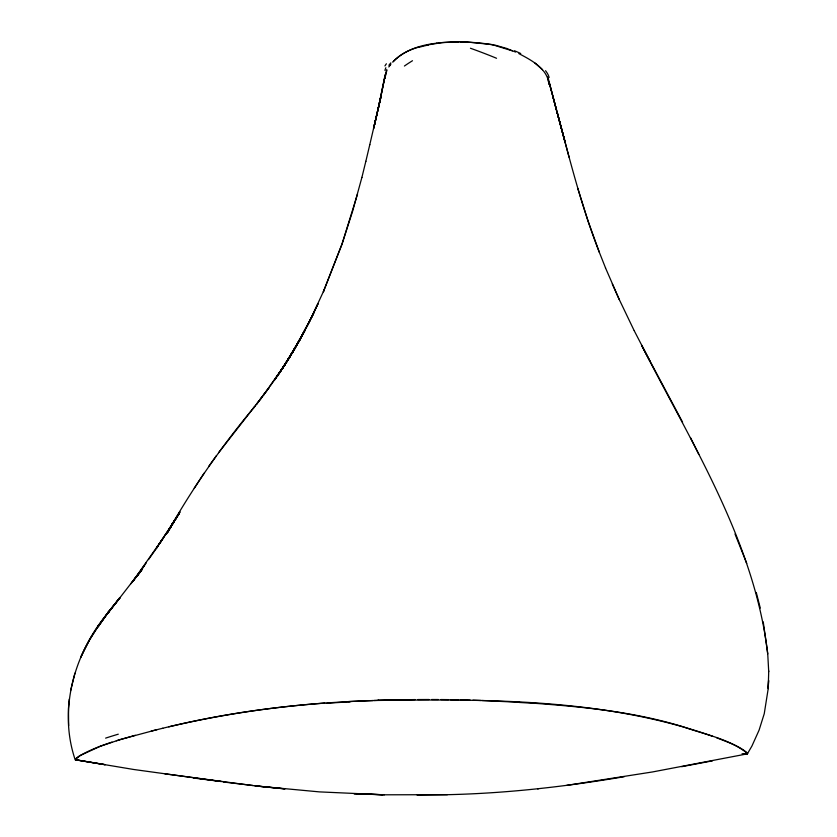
<?xml version="1.0" encoding="UTF-8"?>
<svg xmlns="http://www.w3.org/2000/svg" width="837" height="837" viewBox="0 0 837 837"><rect width="100%" height="100%" fill="white"/><g stroke="black" fill="none" stroke-linecap="round" stroke-linejoin="round"><path stroke-width="1.26" d="M682.584 422.172L641.55 345.179C691.655 443.694 754.65 541.968 767.738 653.927L768.711 671.619L768.209 688.652L764.254 713.689L759.075 730.167L751.919 746.049L747.336 753.896L742.053 753.739M548.946 84.056L547.691 77.067M768.209 688.652L768.586 680.471L768.23 687.972M384.727 78.479L386.527 70.005M384.821 78.385L386.997 69.921M81.095 656.532L80.907 656.972C88.115 640.42 98.285 625.365 109.344 611.167C74.87 651.332 57.774 708.646 75.246 759.933M69.304 699.125L68.477 708.269L68.634 725.721M385.208 74.378L377.843 110.515L384.8 77.402L381.473 93.702M70.622 690.546L74.901 673.189M381.233 94.884L373.857 127.538L381.044 96.088M377.299 112.587L380.971 96.684L369.734 144.874M373.522 128.783L377.225 113.058L373.595 128.417M365.811 161.457L369.797 144.602M361.877 177.517L365.842 161.3M361.898 177.402L352.712 210.903L342.103 243.86L323.344 291.841L341.946 244.278L357.514 194.1M323.814 290.721L324.379 289.466L309.92 320.697L318.091 303.559L311.657 317.087L313.739 312.975L299.604 340.146L303.601 332.906M80.907 656.972L89.569 639.813L98.64 625.532L98.107 626.285L108.528 611.837L120.099 597.744L108.172 612.381L98.034 626.892L108.528 611.837L108.172 612.381L119.388 598.173L108.287 612.705L142.269 568.898L132.874 581.223L162.64 538.902L156.216 548.559L179.526 513.06L168.153 530.658L176.638 517.507M312.682 315.026L298.307 342.563M294.174 349.615L309.826 321.094L292.73 352.168L298.694 341.789M288.964 358.236L293.923 350.044L282.215 368.981L300.221 339.194L283.994 366.114M174.075 521.367L166.186 534.309L174.075 521.367L171.104 526.054M287.614 360.349L295.618 347.282L277.267 376.347L289.424 357.514L279.244 373.281L285.783 363.258M177.057 516.617L172.129 524.475L180.007 511.867L169.168 529.392C194.038 485.805 222.83 444.625 255.044 406.144L253.13 408.529M291.203 354.742L281.18 370.289M165.245 534.906L159.229 544.144L168.07 530.595M194.247 488.243L204.102 473.156M286.788 361.846L274.63 379.893L284.957 364.566L263.236 395.462L269.064 387.667L256.206 404.71L265.256 392.699M144.581 565.205L136.724 576.599L146.36 562.642M148.494 559.618L158.235 545.787M270.11 386.129L276.618 376.953M216.469 455.579L208.654 466.491M388.797 66.96L390.597 64.627M218.635 452.639L262.044 397.062L260.161 399.469M130.75 583.839L141.819 570.039L131.576 582.772M389.477 65.568L390.869 64.01M392.72 62.189C399.605 54.415 409.23 49.603 419.18 47.029M393.306 61.54C404.616 49.958 420.729 45.02 436.433 43.221M111.959 742.116C101.151 745.694 90.417 749.722 80.488 755.361C79.055 755.842 72.254 760.718 77.234 759.891M156.969 729.655L120.737 739.385L100.22 746.29L80.436 755.403L75.539 759.326L77.663 759.766M116.322 740.766L135.28 735.284M151.194 731.109L162.817 728.232M162.713 728.253C215.946 715.373 270.257 707.066 324.871 703.038M168.739 726.83C235.605 710.739 304.208 702.85 372.894 700.548M427.749 44.916L441.946 42.603L458.948 41.871M566.712 785.368L652.546 771.944L747.075 753.907M681.684 766.692L712.465 760.854M624.235 776.715C565.781 786.602 506.73 793.371 447.418 794.69L384.403 794.805L319.452 791.886L254.982 785.87L164.784 773.817M537.553 788.862L538.662 788.726M348.485 701.563L378.596 700.339M373.898 700.496C487.239 699.073 604.262 698.194 712.559 736.267M393.149 699.931L415.162 699.575M417.098 795.045L447.418 794.69M417.778 699.554L429.036 699.512M431.599 699.512L438.379 699.523M462.735 41.881L451.133 42.017A48.441 11.655 0.2 0 0 436.475 43.231M440.911 699.544L448.569 699.627M460.423 41.881L464.033 41.923A37.466 9.197 0.1 0 1 467.088 42.017L491.999 44.549L512.401 50.879M450.296 699.648L458.247 699.795M460.057 699.837L470.174 700.109M472.936 700.203L481.181 700.485M384.403 794.805L353.946 793.696L382.415 794.763M482.091 700.517L519.442 702.327M534.738 703.3C584.781 706.972 635.157 712.036 683.316 726.851C704.869 734.572 729.665 738.935 747.629 753.582M743.654 753.875L747.2 753.865L747.504 753.101C738.726 745.547 727.133 742.063 716.556 737.721M254.982 785.87L284.998 788.893L257.231 786.079M223.165 781.978L252.952 785.462M193.765 778.054L221.439 781.538L133.721 769.485L75.623 759.776L105.232 764.694L76.334 759.944M495.525 45.261L506.636 48.431L515.55 52.051M518.846 53.599C531.108 60.002 547.691 68.613 548.926 84.192M534.833 62.942L542.512 69.743M560.926 126.439L564.818 141.16L556.992 111.876C569.662 159.114 581.464 206.739 599.355 252.355L605.549 267.976M634.184 330.657L649.868 360.935M690.462 437.594L698.822 454.345M634.038 330.364L619.275 299.552L605.496 267.892M612.286 283.931L619.244 299.583M735.012 534.016L746.74 563.385M599.355 252.355L588.129 221.261L577.781 188.43M552.964 96.914L560.821 126.073M552.692 95.638L548.873 81.43L560.654 125.634L556.898 111.447M564.923 141.474L560.978 126.753L569.129 157.314M552.859 96.307L556.553 110.358L548.35 78.856M756.261 592.46L760.278 608.06M763.239 621.86L767.738 653.927M768.659 670.835L768.711 671.619M384.968 70.465A404.397 54.279 -15.6 0 1 385.857 67.734M388.912 65.244A545.295 63.79 -21.1 0 1 390.837 62.869M419.682 47.113A90.333 19.669 -1.4 0 1 428.251 45.031M514.504 50.775A178.103 34.558 3.4 0 1 520.74 53.537M326.775 703.289A162.734 15.526 -0.4 0 1 350.054 701.877M545.536 70.706A536.486 56.466 18.6 0 1 549.103 77.527M470.436 48.243A259.177 33.909 12.3 0 1 496.54 58.276M462.704 42.038A52.637 12.178 0.3 0 1 495.127 45.365M384.947 65.945A408.906 49.383 -19 0 1 386.391 63.769M404.417 66.029A332.739 44.445 -15.3 0 1 412.484 60.735M519.191 702.452A112.482 11.938 2.1 0 1 534.32 703.415M378.042 700.109A152.899 20.915 0.6 0 1 392.752 699.701M105.619 738.129A1278.413 69.22 -6.3 0 1 118.279 734.185M304.992 330.427L287.332 360.988L304.992 330.427M175.027 519.62L167.735 532.269L175.027 519.62"/></g></svg>
